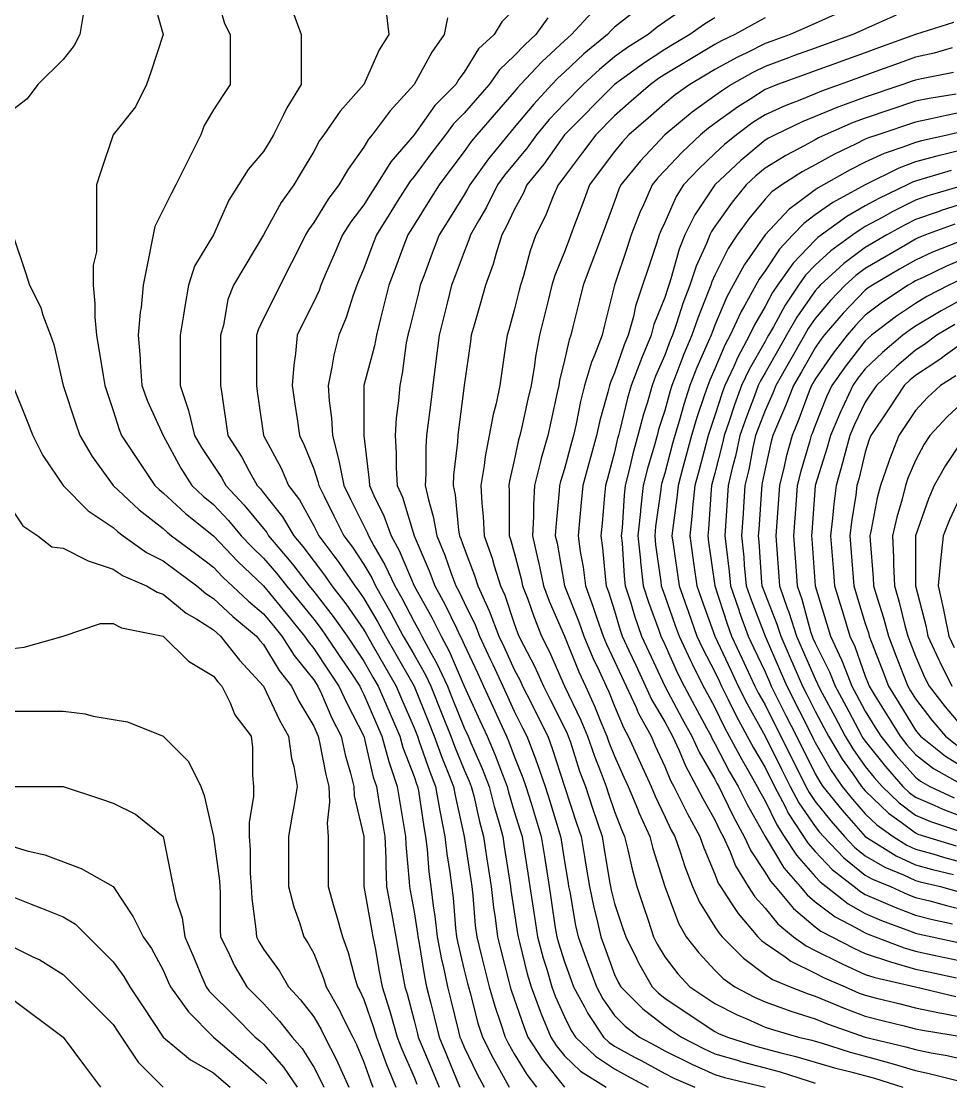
# Model space of a CAD drawing. Header units: inches. Extents: x 794995 to 811195, y 2485918 to 2508058.
# Drawn here: x 805230 to 805786, y 2499151 to 2499786 of the extents above; entities that cross this region are included whole.
import ezdxf

# ---------------------------------------------------------------- set-up
doc = ezdxf.new("R2010")
doc.units = ezdxf.units.IN
doc.header["$MEASUREMENT"] = 0
doc.layers.add('contour', color=7, linetype='Continuous')

msp = doc.modelspace()

# ---------------------------------------------------------------- linework, layer by layer
at = {"layer": 'contour'}
for points in [[(805225.16, 2499918.36), (805232.22, 2499905.42), (805237.16, 2499898.36), (805244.57, 2499887.77), (805255.16, 2499868.36), (805263.73, 2499846.93), (805267.16, 2499838.36), (805268.49, 2499825.03), (805268.49, 2499821.7), (805270.16, 2499808.36), (805268.49, 2499795.03), (805267.16, 2499790.36), (805265.16, 2499778.36), (805261.83, 2499771.69), (805255.16, 2499763.36), (805240.16, 2499748.36), (805233.73, 2499739.79), (805225.16, 2499733.36)], [(805345.16, 2499808.36), (805351.83, 2499785.03), (805355.16, 2499778.36), (805355.16, 2499748.36), (805351.16, 2499742.36), (805345.16, 2499733.36), (805339.7, 2499723.82), (805337.66, 2499718.36), (805322.66, 2499688.36), (805320.16, 2499683.36), (805315.16, 2499673.36), (805310.16, 2499663.36), (805309.16, 2499658.36), (805305.16, 2499638.36), (805303.16, 2499628.36), (805301.83, 2499615.03), (805301.31, 2499612.21), (805300.16, 2499598.36), (805301.31, 2499584.51), (805301.31, 2499582.21), (805302.3, 2499568.36), (805305.69, 2499558.89), (805315.16, 2499538.36), (805325.59, 2499518.8), (805332.3, 2499508.36), (805338.95, 2499502.15), (805345.16, 2499497.11), (805354.25, 2499487.45), (805361.83, 2499478.36), (805368.3, 2499471.5), (805375.16, 2499465.03), (805382.85, 2499456.05), (805388.79, 2499448.36), (805396.16, 2499439.36), (805405.16, 2499428.36), (805409.55, 2499422.75), (805412.66, 2499418.36), (805421.66, 2499404.86), (805427.66, 2499395.86), (805432.66, 2499388.36), (805433.45, 2499386.65), (805435.16, 2499383.36), (805442.66, 2499365.86), (805445.87, 2499358.36), (805450.16, 2499343.36), (805455.16, 2499328.36), (805459.16, 2499304.36), (805460.16, 2499298.36), (805460.36, 2499293.56), (805462.3, 2499271.22), (805462.43, 2499268.36), (805462.85, 2499266.05), (805465.16, 2499253.36), (805467.23, 2499240.43), (805467.47, 2499238.36), (805468.02, 2499235.5), (805471.37, 2499214.57), (805472.66, 2499208.36), (805475.16, 2499198.36), (805477.16, 2499190.36), (805480.16, 2499178.36), (805484.57, 2499167.77), (805490.87, 2499152.65), (805492.66, 2499148.36)], [(805308.49, 2499801.69), (805315.16, 2499778.36), (805307.66, 2499755.86), (805305.16, 2499748.36), (805298.49, 2499735.03), (805285.16, 2499718.36), (805277.66, 2499695.86), (805275.16, 2499688.36), (805275.16, 2499648.36), (805273.16, 2499640.36), (805273.16, 2499628.36), (805274.25, 2499617.45), (805274.25, 2499609.27), (805275.16, 2499598.36), (805279.16, 2499574.36), (805280.16, 2499568.36), (805281.41, 2499564.61), (805285.16, 2499553.36), (805288.69, 2499541.89), (805290.16, 2499538.36), (805310.16, 2499508.36), (805312.76, 2499505.96), (805315.16, 2499504.08), (805328.49, 2499491.7), (805345.16, 2499478.36), (805359.7, 2499462.91), (805375.16, 2499448.36), (805388.66, 2499431.86), (805399.7, 2499418.36), (805401.83, 2499415.03), (805405.16, 2499410.86), (805414.16, 2499397.36), (805420.16, 2499388.36), (805424.87, 2499378.08), (805435.16, 2499358.36), (805440.78, 2499333.99), (805442.66, 2499328.36), (805444.16, 2499319.36), (805445.87, 2499309.08), (805447.66, 2499298.36), (805448.2, 2499285.32), (805448.2, 2499281.4), (805448.79, 2499268.36), (805451.83, 2499251.7), (805454.25, 2499238.36), (805455.93, 2499229.13), (805458.49, 2499215.03), (805459.7, 2499208.36), (805461.02, 2499204.22), (805465.16, 2499188.36), (805467.16, 2499180.36), (805467.66, 2499178.36), (805469.45, 2499174.08), (805475.75, 2499158.95), (805480.16, 2499148.36)], [(805525.16, 2499793.36), (805517.66, 2499785.86), (805513.16, 2499778.36), (805503.73, 2499769.79), (805495.16, 2499755.86), (805492, 2499751.52), (805490.16, 2499748.36), (805477.66, 2499735.86), (805465.16, 2499718.36), (805451.31, 2499702.21), (805442.66, 2499688.36), (805439.77, 2499683.75), (805435.16, 2499676.36), (805427.33, 2499666.19), (805422.3, 2499658.36), (805417.16, 2499646.36), (805412.66, 2499635.86), (805409.45, 2499628.36), (805408.32, 2499625.2), (805405.16, 2499618.36), (805398.49, 2499605.03), (805395.16, 2499598.36), (805394.25, 2499587.45), (805393.16, 2499580.36), (805392.3, 2499568.36), (805393.91, 2499557.11), (805395.16, 2499548.36), (805396.59, 2499538.36), (805399.44, 2499532.65), (805405.16, 2499518.36), (805407.66, 2499510.86), (805408.16, 2499508.36), (805411.16, 2499502.36), (805417.16, 2499490.36), (805423.16, 2499478.36), (805428.3, 2499471.5), (805435.16, 2499461.22), (805439.9, 2499453.1), (805442.08, 2499448.36), (805450.53, 2499433.73), (805451.31, 2499432.21), (805458.73, 2499418.36), (805461.07, 2499414.27), (805465.16, 2499407.11), (805471.98, 2499395.18), (805475.16, 2499388.36), (805481.83, 2499371.7), (805487.16, 2499358.36), (805489.31, 2499352.51), (805495.16, 2499338.36), (805498.24, 2499331.44), (805499.45, 2499328.36), (805500.87, 2499322.65), (805504.25, 2499307.45), (805506.7, 2499298.36), (805508.79, 2499284.72), (805509.16, 2499282.36), (805511.31, 2499268.36), (805512.74, 2499255.95), (805513.73, 2499249.79), (805515.16, 2499238.36), (805517.16, 2499230.36), (805521.83, 2499211.69), (805522.66, 2499208.36), (805523.22, 2499206.43), (805530.97, 2499184.17), (805533.34, 2499178.36), (805541.83, 2499165.03), (805555.16, 2499148.36)], [(805599.56, 2499793.96), (805585.16, 2499782.65), (805582.94, 2499780.58), (805580.87, 2499778.36), (805566.77, 2499766.75), (805555.16, 2499755.86), (805551.29, 2499752.23), (805547.66, 2499748.36), (805536.77, 2499736.75), (805525.16, 2499722.65), (805521.41, 2499718.36), (805509.64, 2499703.88), (805507.16, 2499700.36), (805498.49, 2499688.36), (805497.38, 2499686.14), (805495.16, 2499682.36), (805485.93, 2499667.59), (805480.16, 2499658.36), (805476.07, 2499647.45), (805471.16, 2499634.36), (805468.91, 2499628.36), (805468.16, 2499625.36), (805465.16, 2499613.36), (805462.16, 2499601.36), (805461.41, 2499598.36), (805460.54, 2499593.75), (805458.1, 2499575.42), (805456.59, 2499568.36), (805455.93, 2499559.13), (805454.57, 2499548.95), (805453.91, 2499538.36), (805454.57, 2499527.77), (805454.57, 2499518.95), (805455.16, 2499508.36), (805458.24, 2499501.44), (805465.16, 2499478.36), (805474.25, 2499457.45), (805477.66, 2499448.36), (805483.81, 2499437.01), (805490.54, 2499422.98), (805492.85, 2499418.36), (805493.66, 2499416.86), (805495.16, 2499413.36), (805503.05, 2499396.26), (805506.7, 2499388.36), (805512.53, 2499375.73), (805516.59, 2499366.93), (805520.54, 2499358.36), (805521.92, 2499355.12), (805525.16, 2499346.36), (805530.3, 2499333.5), (805532.08, 2499328.36), (805535.16, 2499318.36), (805541.31, 2499298.36), (805543.16, 2499286.36), (805545.93, 2499268.36), (805547.16, 2499260.36), (805549.7, 2499243.82), (805550.54, 2499238.36), (805551.52, 2499234.72), (805555.16, 2499223.36), (805559.16, 2499212.36), (805560.61, 2499208.36), (805567.16, 2499196.36), (805569.16, 2499192.36), (805578.49, 2499178.36), (805581.92, 2499175.12), (805585.16, 2499172.91), (805597.16, 2499166.36), (805601.04, 2499164.24), (805615.16, 2499156.54), (805620.61, 2499153.82), (805633.16, 2499148.36)], [(805628.49, 2499795.03), (805615.16, 2499785.86), (805610.71, 2499782.81), (805605.16, 2499778.36), (805592.9, 2499770.62), (805585.16, 2499765.03), (805576.07, 2499757.45), (805566.41, 2499748.36), (805555.16, 2499737.11), (805546.07, 2499727.45), (805538.49, 2499718.36), (805532.9, 2499710.62), (805525.16, 2499701.22), (805519.35, 2499694.17), (805515.16, 2499688.36), (805508.49, 2499675.03), (805503.73, 2499666.93), (805498.91, 2499658.36), (805498.02, 2499655.5), (805495.16, 2499648.36), (805489.7, 2499633.82), (805487.66, 2499628.36), (805485.16, 2499618.36), (805483.16, 2499610.36), (805480.16, 2499598.36), (805478.02, 2499581.22), (805476.41, 2499568.36), (805475.16, 2499558.36), (805472.66, 2499538.36), (805472.22, 2499531.3), (805472.22, 2499515.42), (805471.83, 2499508.36), (805473.73, 2499499.79), (805476.7, 2499489.9), (805478.79, 2499478.36), (805483.55, 2499466.75), (805487.16, 2499456.36), (805490.16, 2499448.36), (805491.92, 2499445.12), (805495.16, 2499438.36), (805501.83, 2499425.03), (805504.39, 2499418.36), (805510.95, 2499404.15), (805512.3, 2499401.22), (805518.24, 2499388.36), (805525.16, 2499373.36), (805530.16, 2499363.36), (805532.66, 2499358.36), (805537.16, 2499346.36), (805538.87, 2499342.08), (805543.62, 2499328.36), (805546.34, 2499319.54), (805551.83, 2499301.69), (805552.85, 2499298.36), (805553.16, 2499296.36), (805555.16, 2499283.36), (805557.3, 2499270.5), (805557.66, 2499268.36), (805558.32, 2499265.2), (805561.83, 2499245.03), (805563.34, 2499238.36), (805568.02, 2499225.5), (805569.16, 2499222.36), (805574.25, 2499208.36), (805578.1, 2499201.3), (805585.16, 2499191.22), (805591.59, 2499184.79), (805600.16, 2499178.36), (805609.87, 2499173.07), (805615.16, 2499170.18), (805629.7, 2499162.91), (805631.31, 2499162.21), (805645.16, 2499155.86), (805650.97, 2499154.17), (805675.16, 2499148.36)], [(805393.16, 2499790.36), (805397.66, 2499778.36), (805397.66, 2499748.36), (805389.01, 2499734.51), (805387.16, 2499730.36), (805381.16, 2499718.36), (805378.91, 2499714.61), (805375.16, 2499708.36), (805365.93, 2499697.59), (805360.16, 2499688.36), (805354.39, 2499679.13), (805345.16, 2499658.36), (805333.91, 2499639.61), (805330.16, 2499628.36), (805328.02, 2499615.5), (805327.16, 2499610.36), (805325.16, 2499598.36), (805325.16, 2499568.36), (805330.16, 2499553.36), (805333.91, 2499538.36), (805337.96, 2499531.16), (805345.16, 2499520.36), (805349.96, 2499513.16), (805352.66, 2499508.36), (805363.55, 2499496.75), (805375.16, 2499482.65), (805377.03, 2499480.24), (805378.16, 2499478.36), (805390.56, 2499463.77), (805393.16, 2499460.36), (805402.43, 2499448.36), (805405.16, 2499445.03), (805416.87, 2499430.07), (805425.16, 2499418.36), (805429.16, 2499412.36), (805435.16, 2499403.36), (805440.61, 2499393.82), (805443.73, 2499388.36), (805456.59, 2499358.36), (805458.49, 2499351.69), (805465.16, 2499334.36), (805466.7, 2499329.9), (805467.3, 2499328.36), (805467.77, 2499325.75), (805470.97, 2499304.17), (805472.08, 2499298.36), (805472.98, 2499290.54), (805474.05, 2499277.25), (805475.16, 2499268.36), (805476.59, 2499256.93), (805477.57, 2499250.77), (805479.01, 2499238.36), (805481.61, 2499224.81), (805482.53, 2499220.99), (805485.16, 2499208.36), (805487.16, 2499200.36), (805491.83, 2499181.69), (805492.66, 2499178.36), (805493.39, 2499176.6), (805495.16, 2499172.36), (805502.9, 2499156.1), (805507.16, 2499148.36)], [(805448.49, 2499791.7), (805450.16, 2499778.36), (805444.39, 2499769.13), (805435.16, 2499748.36), (805421.04, 2499732.48), (805411.16, 2499718.36), (805408.69, 2499714.83), (805405.16, 2499708.36), (805397.66, 2499695.86), (805393.16, 2499688.36), (805385.75, 2499677.77), (805375.16, 2499658.36), (805363.91, 2499639.61), (805357.16, 2499628.36), (805353.73, 2499619.79), (805351.16, 2499604.36), (805349.45, 2499598.36), (805349.45, 2499568.36), (805350.16, 2499563.36), (805353.73, 2499538.36), (805362.12, 2499525.32), (805366.59, 2499516.93), (805371.41, 2499508.36), (805373.22, 2499506.43), (805375.16, 2499504.08), (805386.41, 2499489.61), (805393.16, 2499478.36), (805398.67, 2499471.87), (805411.64, 2499454.85), (805416.07, 2499448.36), (805424.39, 2499437.59), (805435.16, 2499422.11), (805436.55, 2499419.76), (805437.3, 2499418.36), (805440.16, 2499413.36), (805454.45, 2499388.36), (805457.66, 2499380.86), (805465.16, 2499363.36), (805467.16, 2499358.36), (805468.32, 2499355.2), (805474.39, 2499337.59), (805478.02, 2499328.36), (805480.61, 2499313.82), (805480.87, 2499312.65), (805483.62, 2499298.36), (805484.81, 2499288.02), (805486.59, 2499276.93), (805488.49, 2499261.69), (805489.94, 2499243.58), (805490.54, 2499238.36), (805491.29, 2499234.49), (805495.16, 2499218.36), (805497.16, 2499210.36), (805497.66, 2499208.36), (805498.69, 2499204.83), (805503.44, 2499186.64), (805506.07, 2499178.36), (805512.43, 2499165.63), (805518.49, 2499155.03), (805522.16, 2499148.36)], [(805485.16, 2499788.36), (805483.16, 2499778.36), (805475.75, 2499767.77), (805465.16, 2499748.36), (805450.87, 2499732.65), (805440.16, 2499718.36), (805437.89, 2499715.63), (805435.16, 2499710.86), (805425.69, 2499697.84), (805420.16, 2499688.36), (805413.73, 2499679.79), (805405.16, 2499665.86), (805402, 2499661.52), (805400.16, 2499658.36), (805395.16, 2499648.36), (805391.83, 2499641.7), (805385.16, 2499628.36), (805381.83, 2499621.69), (805375.16, 2499608.36), (805371.83, 2499601.69), (805370.87, 2499598.36), (805370.87, 2499568.36), (805371.41, 2499564.61), (805375.16, 2499538.36), (805385.59, 2499518.8), (805390.16, 2499508.36), (805396.59, 2499499.79), (805405.16, 2499484.36), (805407.16, 2499480.36), (805408.16, 2499478.36), (805417.16, 2499466.36), (805419.75, 2499462.96), (805429.7, 2499448.36), (805432.08, 2499445.28), (805435.16, 2499440.86), (805443.53, 2499426.73), (805448.02, 2499418.36), (805454.25, 2499407.45), (805465.16, 2499388.36), (805473.73, 2499366.93), (805477.16, 2499358.36), (805481.99, 2499345.19), (805484.57, 2499338.95), (805488.73, 2499328.36), (805489.7, 2499322.91), (805495.16, 2499298.36), (805499.16, 2499272.36), (805499.77, 2499268.36), (805500.38, 2499263.14), (805501.83, 2499245.03), (805502.66, 2499238.36), (805505.16, 2499228.36), (805507.16, 2499220.36), (805510.16, 2499208.36), (805513.55, 2499196.75), (805517.16, 2499186.36), (805519.7, 2499178.36), (805521.52, 2499174.72), (805525.16, 2499168.36), (805532.66, 2499155.86), (805538.49, 2499148.36)], [(805545.16, 2499788.36), (805538.02, 2499778.36), (805531.37, 2499772.15), (805525.16, 2499765.5), (805516.27, 2499757.25), (805510.16, 2499748.36), (805503.16, 2499740.36), (805495.16, 2499731.22), (805488.73, 2499724.79), (805483.91, 2499718.36), (805475.87, 2499707.65), (805465.16, 2499693.36), (805462.85, 2499690.67), (805461.41, 2499688.36), (805455.16, 2499678.36), (805451.31, 2499672.21), (805442.66, 2499658.36), (805440.61, 2499652.91), (805435.16, 2499638.36), (805432.16, 2499631.36), (805430.87, 2499628.36), (805428.49, 2499621.69), (805424.57, 2499608.95), (805420.16, 2499598.36), (805417.16, 2499586.36), (805416.07, 2499579.27), (805413.73, 2499568.36), (805414.39, 2499559.13), (805415.75, 2499548.95), (805416.41, 2499538.36), (805420.16, 2499523.36), (805423.16, 2499508.36), (805427.16, 2499500.36), (805435.16, 2499484.36), (805437.16, 2499480.36), (805437.89, 2499478.36), (805441.16, 2499472.36), (805447.79, 2499460.99), (805453.62, 2499448.36), (805457.84, 2499441.04), (805465.16, 2499426.93), (805468.24, 2499421.44), (805469.77, 2499418.36), (805475.16, 2499408.36), (805478.79, 2499402), (805485.16, 2499388.36), (805488.02, 2499381.22), (805495.16, 2499363.36), (805497.47, 2499358.36), (805499.16, 2499354.36), (805505.93, 2499339.13), (805510.16, 2499328.36), (805513.16, 2499316.36), (805515.69, 2499307.84), (805518.24, 2499298.36), (805519.16, 2499292.36), (805522.43, 2499271.09), (805522.85, 2499268.36), (805523.09, 2499266.29), (805525.16, 2499253.36), (805527.16, 2499240.36), (805527.47, 2499238.36), (805528.32, 2499235.2), (805532.9, 2499216.1), (805535.16, 2499208.36), (805540.61, 2499193.82), (805541.31, 2499192.21), (805546.98, 2499178.36), (805550.16, 2499173.36), (805555.16, 2499167.11), (805564.84, 2499158.04), (805580.16, 2499148.36)], [(805571.83, 2499791.7), (805559.45, 2499778.36), (805557.09, 2499776.43), (805555.16, 2499774.61), (805541.61, 2499761.91), (805528.91, 2499748.36), (805527.09, 2499746.43), (805525.16, 2499744.08), (805513.16, 2499730.36), (805502.66, 2499718.36), (805499.3, 2499714.22), (805495.16, 2499708.36), (805486.59, 2499696.93), (805480.16, 2499688.36), (805474.39, 2499679.13), (805465.16, 2499664.36), (805462.85, 2499660.67), (805461.41, 2499658.36), (805459.16, 2499652.36), (805454.25, 2499639.27), (805450.16, 2499628.36), (805447.16, 2499616.36), (805445.16, 2499608.36), (805442.66, 2499598.36), (805441.47, 2499592.05), (805435.16, 2499568.36), (805435.16, 2499538.36), (805438.32, 2499511.52), (805438.49, 2499508.36), (805441.16, 2499502.36), (805447.16, 2499490.36), (805451.52, 2499478.36), (805456.34, 2499469.54), (805465.16, 2499448.36), (805475.93, 2499429.13), (805481.31, 2499418.36), (805486.16, 2499409.36), (805495.16, 2499388.36), (805504.63, 2499367.84), (805509.01, 2499358.36), (805513.81, 2499347.01), (805518.1, 2499335.42), (805520.87, 2499328.36), (805521.73, 2499324.93), (805525.16, 2499313.36), (805528.69, 2499301.89), (805529.77, 2499298.36), (805530.61, 2499292.91), (805533.16, 2499276.36), (805534.39, 2499268.36), (805537.16, 2499250.36), (805539.01, 2499238.36), (805542.43, 2499225.63), (805544.57, 2499218.95), (805547.66, 2499208.36), (805549.7, 2499202.91), (805555.16, 2499190.36), (805559.16, 2499182.36), (805561.83, 2499178.36), (805573.81, 2499167.01), (805585.16, 2499159.27), (805592.22, 2499155.42), (805605.16, 2499148.36)], [(805645.16, 2499788.36), (805638.95, 2499784.57), (805630.16, 2499778.36), (805620.78, 2499772.74), (805615.16, 2499769.36), (805602.43, 2499761.09), (805585.16, 2499748.36), (805555.16, 2499718.36), (805542.74, 2499700.77), (805532.66, 2499688.36), (805530.38, 2499683.14), (805525.16, 2499673.36), (805520.36, 2499663.16), (805517.66, 2499658.36), (805514.25, 2499647.45), (805512.53, 2499640.99), (805508.02, 2499628.36), (805505.16, 2499618.36), (805501.16, 2499604.36), (805499.45, 2499598.36), (805498.91, 2499594.61), (805495.16, 2499568.36), (805491.83, 2499541.69), (805491.41, 2499538.36), (805491.16, 2499534.36), (805488.84, 2499514.68), (805488.49, 2499508.36), (805489.7, 2499502.91), (805491.83, 2499481.69), (805492.43, 2499478.36), (805493.22, 2499476.43), (805495.16, 2499470.86), (805501.37, 2499454.57), (805503.34, 2499448.36), (805510.16, 2499433.36), (805515.93, 2499418.36), (805518.84, 2499412.05), (805525.16, 2499398.36), (805528.59, 2499391.79), (805530.16, 2499388.36), (805535.16, 2499378.36), (805538.49, 2499371.7), (805545.16, 2499358.36), (805547.89, 2499351.09), (805555.16, 2499328.36), (805562.66, 2499305.86), (805565.16, 2499298.36), (805567.16, 2499286.36), (805568.02, 2499281.22), (805570.16, 2499268.36), (805572.74, 2499255.95), (805574.57, 2499248.95), (805576.98, 2499238.36), (805579.16, 2499232.36), (805585.16, 2499215.86), (805587.56, 2499210.76), (805588.91, 2499208.36), (805602.03, 2499195.24), (805615.16, 2499185.03), (805619.16, 2499182.36), (805625.16, 2499178.36), (805638.3, 2499171.5), (805645.16, 2499168.36), (805659.28, 2499164.24), (805660.61, 2499163.82), (805675.16, 2499159.9), (805684.25, 2499157.45), (805701.63, 2499151.89), (805705.16, 2499150.86)], [(805675.16, 2499788.36), (805668.73, 2499784.79), (805657.16, 2499778.36), (805649.03, 2499774.49), (805645.16, 2499772.36), (805615.16, 2499754.36), (805611.52, 2499752), (805606.59, 2499748.36), (805595.16, 2499738.36), (805585.16, 2499729.61), (805573.91, 2499718.36), (805565.87, 2499707.65), (805555.16, 2499693.36), (805553.09, 2499690.43), (805551.41, 2499688.36), (805548.49, 2499681.69), (805543.73, 2499669.79), (805538.02, 2499658.36), (805534.63, 2499648.89), (805530.61, 2499633.82), (805528.91, 2499628.36), (805528.16, 2499625.36), (805525.16, 2499613.36), (805521.83, 2499601.69), (805520.87, 2499598.36), (805520.16, 2499593.36), (805516.59, 2499568.36), (805514.25, 2499557.45), (805512.53, 2499550.99), (805507.79, 2499525.73), (805507.16, 2499520.36), (805505.16, 2499508.36), (805505.75, 2499497.77), (805506.59, 2499489.79), (805507.16, 2499478.36), (805511.83, 2499465.03), (805513.16, 2499460.36), (805516.98, 2499448.36), (805519.53, 2499442.74), (805525.16, 2499425.86), (805527.09, 2499420.3), (805527.89, 2499418.36), (805530.61, 2499412.91), (805537.16, 2499400.36), (805542.66, 2499388.36), (805546.83, 2499380.03), (805555.16, 2499363.36), (805556.78, 2499359.98), (805557.47, 2499358.36), (805558.69, 2499354.83), (805564.25, 2499337.45), (805567.66, 2499328.36), (805572.03, 2499315.24), (805577.66, 2499298.36), (805578.73, 2499291.93), (805582.16, 2499271.36), (805582.66, 2499268.36), (805583.09, 2499266.29), (805585.16, 2499258.36), (805590.16, 2499243.36), (805591.83, 2499238.36), (805598.49, 2499225.03), (805599.56, 2499222.76), (805607.66, 2499208.36), (805611.41, 2499204.61), (805615.16, 2499201.69), (805635.16, 2499188.36), (805645.16, 2499181.69), (805647.38, 2499180.58), (805652.66, 2499178.36), (805669.7, 2499172.91), (805684.63, 2499168.89), (805693.55, 2499166.75), (805716.77, 2499159.97), (805725.69, 2499157.84), (805740.61, 2499153.82), (805757.66, 2499148.36)], [(805717.16, 2499790.36), (805705.16, 2499785.03), (805690.16, 2499778.36), (805679.16, 2499774.36), (805675.16, 2499772.91), (805664.25, 2499767.45), (805658.71, 2499764.81), (805645.16, 2499757.36), (805639.53, 2499753.99), (805630.16, 2499748.36), (805621.37, 2499742.15), (805615.16, 2499737.11), (805605.16, 2499728.36), (805593.73, 2499718.36), (805589.6, 2499713.92), (805585.16, 2499708.36), (805576.59, 2499696.93), (805570.16, 2499688.36), (805566.07, 2499677.45), (805561.16, 2499664.36), (805558.91, 2499658.36), (805557.89, 2499655.63), (805555.16, 2499648.36), (805549.44, 2499634.08), (805547.66, 2499628.36), (805545.16, 2499618.36), (805543.16, 2499610.36), (805540.16, 2499598.36), (805537.79, 2499585.73), (805537.16, 2499580.36), (805535.16, 2499568.36), (805533.34, 2499560.18), (805529.45, 2499542.65), (805528.49, 2499538.36), (805527.77, 2499535.75), (805525.16, 2499523.36), (805522.3, 2499511.22), (805521.83, 2499508.36), (805522, 2499505.2), (805522, 2499481.52), (805522.16, 2499478.36), (805522.94, 2499476.14), (805525.16, 2499468.36), (805529.3, 2499452.5), (805530.16, 2499448.36), (805533.16, 2499440.36), (805536.77, 2499429.97), (805541.52, 2499418.36), (805546.07, 2499409.27), (805555.16, 2499388.36), (805564.89, 2499368.09), (805569.01, 2499358.36), (805573.16, 2499346.36), (805577.16, 2499336.36), (805580.16, 2499328.36), (805581.41, 2499324.61), (805585.16, 2499313.36), (805589.3, 2499302.5), (805591.16, 2499298.36), (805593.16, 2499290.36), (805595.59, 2499278.8), (805598.49, 2499268.36), (805602.66, 2499255.86), (805605.16, 2499248.36), (805608.49, 2499238.36), (805610.71, 2499233.92), (805615.16, 2499226.36), (805622.98, 2499216.19), (805630.16, 2499208.36), (805639.16, 2499202.36), (805645.16, 2499198.36), (805658.49, 2499191.7), (805664.25, 2499189.27), (805675.16, 2499184.36), (805679.6, 2499182.81), (805695.16, 2499178.36), (805703.22, 2499176.43), (805705.16, 2499175.86), (805708.69, 2499174.83), (805726.07, 2499169.27), (805735.16, 2499166.82), (805749.7, 2499162.91), (805751.04, 2499162.48), (805765.16, 2499158.36), (805773.44, 2499156.64), (805791.63, 2499151.89)], [(805753.62, 2499789.9), (805741.16, 2499784.36), (805727.66, 2499778.36), (805711.16, 2499772.36), (805705.16, 2499770.18), (805692.3, 2499765.5), (805689.16, 2499764.36), (805675.16, 2499759.27), (805667.89, 2499755.63), (805655.16, 2499748.36), (805649.03, 2499744.49), (805645.16, 2499741.69), (805631.61, 2499731.91), (805615.16, 2499718.36), (805600.68, 2499702.84), (805588.91, 2499688.36), (805587.77, 2499685.75), (805585.16, 2499678.36), (805579.7, 2499663.82), (805577.66, 2499658.36), (805573.16, 2499646.36), (805571.52, 2499642), (805566.41, 2499628.36), (805564.16, 2499619.36), (805560.16, 2499603.36), (805558.91, 2499598.36), (805557.89, 2499595.63), (805555.16, 2499583.36), (805552.3, 2499571.22), (805551.83, 2499568.36), (805550.87, 2499564.08), (805546.98, 2499546.54), (805545.16, 2499538.36), (805541.31, 2499524.51), (805540.76, 2499522.76), (805537.16, 2499508.36), (805536.59, 2499496.93), (805536.59, 2499489.79), (805536.07, 2499478.36), (805539.28, 2499464.24), (805539.64, 2499462.84), (805542.66, 2499448.36), (805546.07, 2499439.27), (805555.16, 2499418.36), (805563.73, 2499396.93), (805567.66, 2499388.36), (805573.16, 2499376.36), (805577.16, 2499366.36), (805580.54, 2499358.36), (805581.73, 2499354.93), (805585.16, 2499346.36), (805590.78, 2499333.99), (805593.34, 2499328.36), (805599.01, 2499314.51), (805599.64, 2499312.84), (805606.16, 2499298.36), (805607.96, 2499291.16), (805615.16, 2499268.36), (805623.34, 2499246.54), (805628.02, 2499238.36), (805635.56, 2499228.76), (805645.16, 2499218.36), (805650.16, 2499213.36), (805657.16, 2499208.36), (805668.95, 2499202.15), (805675.16, 2499199.36), (805689.01, 2499194.51), (805690.68, 2499193.88), (805705.16, 2499189.27), (805712.9, 2499186.1), (805735.16, 2499178.36), (805759.35, 2499172.56), (805765.16, 2499170.86), (805774.63, 2499168.89), (805784.05, 2499167.25), (805795.16, 2499164.72)], [(805787.96, 2499785.56), (805765.16, 2499778.36), (805743.16, 2499770.36), (805735.16, 2499767.45), (805721.16, 2499762.36), (805718.02, 2499761.22), (805705.16, 2499756.54), (805699.16, 2499754.36), (805682.66, 2499748.36), (805677.23, 2499746.29), (805675.16, 2499745.36), (805666.59, 2499739.79), (805658.71, 2499734.81), (805645.16, 2499725.03), (805641.29, 2499722.23), (805636.59, 2499718.36), (805625.5, 2499708.02), (805615.16, 2499696.93), (805611.02, 2499692.5), (805607.66, 2499688.36), (805601.83, 2499675.03), (805600.76, 2499672.76), (805595.16, 2499658.36), (805592.66, 2499650.86), (805585.16, 2499628.36), (805579.16, 2499604.36), (805577.66, 2499598.36), (805573.16, 2499586.36), (805571.31, 2499582.21), (805567.16, 2499568.36), (805564.76, 2499558.76), (805562.22, 2499545.42), (805560.61, 2499538.36), (805559.45, 2499534.08), (805555.16, 2499518.36), (805552.76, 2499510.76), (805552.16, 2499508.36), (805552, 2499505.2), (805549.94, 2499483.58), (805549.7, 2499478.36), (805550.71, 2499473.92), (805555.16, 2499448.36), (805563.73, 2499426.93), (805566.7, 2499418.36), (805572.19, 2499405.39), (805575.93, 2499397.59), (805580.16, 2499388.36), (805581.73, 2499384.93), (805585.16, 2499376.36), (805590.45, 2499363.66), (805593.34, 2499358.36), (805606.98, 2499328.36), (805609.35, 2499322.56), (805615.16, 2499310.36), (805619.03, 2499302.23), (805621.16, 2499298.36), (805624.39, 2499289.13), (805627.16, 2499280.36), (805631.83, 2499268.36), (805635.93, 2499259.13), (805645.16, 2499244.36), (805647.47, 2499240.67), (805649.45, 2499238.36), (805662.3, 2499225.5), (805675.16, 2499215.86), (805679.6, 2499212.81), (805690.16, 2499208.36), (805701.02, 2499204.22), (805705.16, 2499202.91), (805714.39, 2499199.13), (805722.43, 2499195.63), (805735.16, 2499190.86), (805745.16, 2499188.36), (805758.49, 2499185.03), (805765.16, 2499183.36), (805769.3, 2499182.5), (805795.16, 2499178.36)], [(805787.16, 2499770.36), (805776.27, 2499767.25), (805765.16, 2499764.72), (805753.16, 2499760.36), (805743.73, 2499756.93), (805731.16, 2499752.36), (805720.16, 2499748.36), (805709.03, 2499744.49), (805705.16, 2499742.91), (805695.93, 2499739.13), (805687.57, 2499735.95), (805675.16, 2499730.36), (805667.89, 2499725.63), (805658.02, 2499718.36), (805650.97, 2499712.56), (805645.16, 2499707.11), (805635.48, 2499698.04), (805626.41, 2499688.36), (805622.08, 2499681.44), (805615.16, 2499665.86), (805612.76, 2499660.76), (805611.83, 2499658.36), (805610.16, 2499653.36), (805605.16, 2499638.36), (805601.83, 2499628.36), (805597.66, 2499615.86), (805596.41, 2499609.61), (805593.34, 2499598.36), (805590.97, 2499592.56), (805585.16, 2499575.86), (805582.85, 2499570.67), (805582.16, 2499568.36), (805581.16, 2499564.36), (805576.27, 2499547.25), (805574.25, 2499538.36), (805566.07, 2499508.36), (805565.16, 2499498.36), (805564.16, 2499487.36), (805563.34, 2499478.36), (805564.63, 2499468.89), (805566.27, 2499459.47), (805567.66, 2499448.36), (805572.43, 2499435.63), (805574.57, 2499428.95), (805578.24, 2499418.36), (805580.29, 2499413.5), (805585.16, 2499403.36), (805592.08, 2499388.36), (805598.02, 2499375.5), (805599.28, 2499372.48), (805606.98, 2499358.36), (805609.53, 2499352.74), (805615.16, 2499340.36), (805618.69, 2499331.89), (805620.61, 2499328.36), (805626.07, 2499317.45), (805628.71, 2499311.91), (805636.16, 2499298.36), (805638.49, 2499291.69), (805645.16, 2499275.86), (805647.23, 2499270.43), (805648.49, 2499268.36), (805655.16, 2499258.36), (805659.01, 2499252.21), (805670.87, 2499238.36), (805673.02, 2499236.22), (805675.16, 2499234.61), (805687.16, 2499226.36), (805690.61, 2499223.82), (805705.16, 2499216.54), (805710.61, 2499213.82), (805723.16, 2499208.36), (805731.52, 2499204.72), (805735.16, 2499203.36), (805741.83, 2499201.69), (805755.16, 2499198.36), (805765.16, 2499195.86), (805779.64, 2499192.84), (805780.87, 2499192.65), (805795.16, 2499189.9)], [(805787.96, 2499755.56), (805768.69, 2499751.89), (805765.16, 2499751.09), (805763.16, 2499750.36), (805757.66, 2499748.36), (805735.16, 2499740.86), (805723.16, 2499736.36), (805718.71, 2499734.81), (805705.16, 2499729.27), (805697.42, 2499726.1), (805681.16, 2499718.36), (805677.23, 2499716.29), (805675.16, 2499715.03), (805660.61, 2499702.91), (805645.16, 2499688.36), (805633.16, 2499670.36), (805627.16, 2499658.36), (805623.73, 2499649.79), (805618.91, 2499632.11), (805617.66, 2499628.36), (805616.98, 2499626.54), (805615.16, 2499620.86), (805608.73, 2499604.79), (805606.98, 2499598.36), (805601.31, 2499584.51), (805600.61, 2499582.91), (805595.16, 2499568.36), (805592.9, 2499560.62), (805588.32, 2499541.52), (805587.47, 2499538.36), (805586.98, 2499536.54), (805585.16, 2499528.36), (805580.87, 2499512.65), (805579.7, 2499508.36), (805579.16, 2499502.36), (805577.66, 2499485.86), (805576.98, 2499478.36), (805577.96, 2499471.16), (805579.44, 2499454.08), (805580.16, 2499448.36), (805581.52, 2499444.72), (805585.16, 2499433.36), (805588.59, 2499421.79), (805589.77, 2499418.36), (805593.73, 2499409.79), (805597.79, 2499400.99), (805603.62, 2499388.36), (805607.26, 2499380.47), (805615.16, 2499366.93), (805618.16, 2499361.36), (805619.77, 2499358.36), (805623.73, 2499349.79), (805627.51, 2499340.71), (805634.25, 2499328.36), (805637.89, 2499321.09), (805645.16, 2499308.36), (805648.4, 2499301.6), (805650.16, 2499298.36), (805654.39, 2499289.13), (805657.57, 2499280.77), (805665.16, 2499268.36), (805669.16, 2499262.36), (805675.16, 2499255.5), (805682.9, 2499246.1), (805692.3, 2499238.36), (805699.7, 2499232.91), (805705.16, 2499230.18), (805719.7, 2499222.91), (805721.31, 2499222.21), (805735.16, 2499215.86), (805740.78, 2499213.99), (805765.16, 2499208.36), (805789.35, 2499202.56)], [(805789.44, 2499742.65), (805773.44, 2499740.09), (805765.16, 2499738.36), (805735.16, 2499728.36), (805727.89, 2499725.63), (805711.16, 2499718.36), (805707.09, 2499716.43), (805705.16, 2499715.36), (805698.49, 2499711.69), (805687.57, 2499705.95), (805675.16, 2499698.36), (805669.7, 2499693.82), (805663.91, 2499688.36), (805655.5, 2499678.02), (805645.16, 2499663.36), (805643.16, 2499660.36), (805642.16, 2499658.36), (805640.16, 2499653.36), (805633.91, 2499639.61), (805630.16, 2499628.36), (805626.07, 2499617.45), (805622.22, 2499605.42), (805619.77, 2499598.36), (805618.4, 2499595.12), (805615.16, 2499586.36), (805609.7, 2499573.82), (805607.66, 2499568.36), (805604.57, 2499557.77), (805602.43, 2499551.09), (805599.01, 2499538.36), (805596.07, 2499527.45), (805593.73, 2499516.93), (805591.59, 2499508.36), (805590.97, 2499502.56), (805589.6, 2499482.81), (805589.16, 2499478.36), (805589.6, 2499473.92), (805590.97, 2499454.17), (805591.59, 2499448.36), (805594.63, 2499438.89), (805597.16, 2499430.36), (805601.31, 2499418.36), (805605.69, 2499408.89), (805615.16, 2499388.36), (805625.66, 2499368.86), (805631.31, 2499358.36), (805635.69, 2499348.89), (805645.16, 2499332.65), (805646.62, 2499329.82), (805647.47, 2499328.36), (805649.77, 2499323.75), (805656.51, 2499309.71), (805662.66, 2499298.36), (805666.59, 2499289.79), (805675.16, 2499276.93), (805678.4, 2499271.6), (805681.16, 2499268.36), (805692.19, 2499255.39), (805705.16, 2499244.36), (805708.59, 2499241.79), (805728.3, 2499231.5), (805735.16, 2499228.36), (805750.16, 2499223.36), (805765.16, 2499219.08), (805773.98, 2499217.19), (805789.7, 2499213.82)], [(805795.16, 2499732.21), (805783.55, 2499729.97), (805774.63, 2499727.84), (805765.16, 2499725.86), (805742.66, 2499718.36), (805737.03, 2499716.49), (805735.16, 2499715.63), (805729.7, 2499712.91), (805716.77, 2499706.75), (805705.16, 2499700.36), (805697.42, 2499696.1), (805685.16, 2499688.36), (805679.3, 2499684.22), (805675.16, 2499679.79), (805665.48, 2499668.04), (805658.49, 2499658.36), (805653.16, 2499650.36), (805645.16, 2499634.36), (805643.28, 2499630.24), (805642.66, 2499628.36), (805641.16, 2499624.36), (805634.87, 2499608.65), (805631.31, 2499598.36), (805626.51, 2499587.01), (805622.22, 2499575.42), (805619.45, 2499568.36), (805618.4, 2499565.12), (805615.16, 2499553.36), (805611.52, 2499542), (805610.54, 2499538.36), (805608.84, 2499532.05), (805604.87, 2499518.65), (805602.3, 2499508.36), (805600.76, 2499493.96), (805600.61, 2499492.91), (805599.16, 2499478.36), (805600.61, 2499463.82), (805600.76, 2499462.76), (805602.3, 2499448.36), (805605.43, 2499438.63), (805611.63, 2499421.89), (805612.85, 2499418.36), (805615.16, 2499413.36), (805622.85, 2499396.05), (805626.7, 2499388.36), (805633.16, 2499376.36), (805640.16, 2499363.36), (805642.85, 2499358.36), (805643.58, 2499356.78), (805645.16, 2499354.08), (805653.94, 2499337.14), (805659.01, 2499328.36), (805664.39, 2499317.59), (805675.16, 2499298.36), (805686.51, 2499279.71), (805696.16, 2499268.36), (805700.29, 2499263.5), (805705.16, 2499259.36), (805717.16, 2499250.36), (805729.7, 2499243.82), (805735.16, 2499240.67), (805736.78, 2499239.98), (805741.16, 2499238.36), (805758.49, 2499231.69), (805765.16, 2499229.79), (805776.07, 2499227.45), (805795.16, 2499223.36)], [(805793.22, 2499720.3), (805785.16, 2499718.36), (805768.8, 2499714.72), (805765.16, 2499713.75), (805757.66, 2499710.86), (805746.41, 2499707.11), (805735.16, 2499702), (805726.07, 2499697.45), (805710.16, 2499688.36), (805706.92, 2499686.6), (805705.16, 2499685.36), (805693.16, 2499676.36), (805689.64, 2499673.88), (805675.16, 2499658.36), (805662.81, 2499640.71), (805656.07, 2499628.36), (805652.22, 2499621.3), (805645.16, 2499604.36), (805643.45, 2499600.08), (805642.85, 2499598.36), (805641.16, 2499594.36), (805634.39, 2499579.13), (805630.16, 2499568.36), (805626.51, 2499557.01), (805623.73, 2499546.93), (805621.16, 2499538.36), (805619.9, 2499533.62), (805615.16, 2499515.86), (805613.45, 2499510.08), (805613.02, 2499508.36), (805612.76, 2499505.96), (805609.7, 2499483.82), (805609.16, 2499478.36), (805609.7, 2499472.91), (805612.76, 2499450.76), (805613.02, 2499448.36), (805613.54, 2499446.74), (805615.16, 2499442.36), (805621.47, 2499424.68), (805623.73, 2499418.36), (805630.53, 2499403.73), (805631.31, 2499402.21), (805638.24, 2499388.36), (805640.66, 2499383.86), (805645.16, 2499375.5), (805650.74, 2499363.94), (805653.73, 2499358.36), (805661.21, 2499344.41), (805664.25, 2499339.27), (805670.54, 2499328.36), (805672.08, 2499325.28), (805675.16, 2499319.79), (805682.14, 2499305.34), (805686.7, 2499298.36), (805694, 2499287.2), (805705.16, 2499274.36), (805708.08, 2499271.29), (805711.83, 2499268.36), (805724.91, 2499258.12), (805735.16, 2499252.21), (805744.89, 2499248.09), (805761.63, 2499241.89), (805765.16, 2499240.5), (805766.87, 2499240.08), (805775.16, 2499238.36), (805791.63, 2499234.83)], [(805795.16, 2499709.79), (805783.73, 2499706.93), (805777.89, 2499705.63), (805765.16, 2499702.21), (805755.16, 2499698.36), (805735.16, 2499688.36), (805715.75, 2499677.77), (805705.16, 2499670.36), (805698.3, 2499665.22), (805691.83, 2499658.36), (805683.73, 2499649.79), (805675.16, 2499636.93), (805671.63, 2499631.89), (805669.7, 2499628.36), (805663.16, 2499616.36), (805660.95, 2499612.57), (805654.39, 2499598.36), (805651.16, 2499592.36), (805645.16, 2499578.36), (805642.08, 2499571.44), (805640.87, 2499568.36), (805638.84, 2499562.05), (805634.39, 2499549.13), (805631.16, 2499538.36), (805627.79, 2499525.73), (805626.07, 2499519.27), (805623.16, 2499508.36), (805622.43, 2499501.09), (805619.96, 2499483.16), (805619.45, 2499478.36), (805620.16, 2499473.36), (805623.73, 2499448.36), (805629.37, 2499432.57), (805634.45, 2499418.36), (805637.84, 2499411.04), (805645.16, 2499396.93), (805647.89, 2499391.09), (805649.16, 2499388.36), (805653.16, 2499380.36), (805657.72, 2499370.92), (805664.45, 2499358.36), (805668.18, 2499351.38), (805675.16, 2499339.61), (805680.78, 2499328.36), (805687.16, 2499316.36), (805689.11, 2499312.31), (805698.24, 2499298.36), (805700.97, 2499294.18), (805705.16, 2499289.36), (805715.4, 2499278.61), (805728.49, 2499268.36), (805732.23, 2499265.43), (805735.16, 2499263.75), (805743.16, 2499260.36), (805752.85, 2499256.05), (805765.16, 2499251.22), (805775.44, 2499248.65), (805787.33, 2499246.19)], [(805786.59, 2499696.93), (805768.32, 2499691.52), (805765.16, 2499690.67), (805763.49, 2499690.03), (805760.16, 2499688.36), (805743.27, 2499680.25), (805735.16, 2499675.86), (805724.11, 2499669.41), (805708.91, 2499658.36), (805706.74, 2499656.78), (805705.16, 2499655.36), (805691.99, 2499641.53), (805682.66, 2499628.36), (805679.66, 2499623.86), (805675.16, 2499615.5), (805668.84, 2499604.68), (805665.93, 2499598.36), (805658.66, 2499584.86), (805656.41, 2499579.61), (805651.16, 2499568.36), (805649.55, 2499563.97), (805645.16, 2499550.36), (805642.08, 2499541.44), (805641.16, 2499538.36), (805639.7, 2499532.91), (805635.69, 2499517.84), (805633.16, 2499508.36), (805631.83, 2499495.03), (805631.61, 2499491.91), (805630.16, 2499478.36), (805632.03, 2499465.24), (805632.66, 2499460.86), (805634.45, 2499448.36), (805637.26, 2499440.47), (805645.16, 2499418.36), (805654.7, 2499397.91), (805659.16, 2499388.36), (805664.49, 2499377.69), (805675.16, 2499358.36), (805685.16, 2499338.36), (805690.16, 2499328.36), (805695.36, 2499318.57), (805705.16, 2499304.36), (805707.82, 2499301.03), (805710.16, 2499298.36), (805722.39, 2499285.6), (805735.16, 2499275.28), (805739.55, 2499272.75), (805750.16, 2499268.36), (805760.54, 2499263.75), (805765.16, 2499261.93), (805773.73, 2499259.79), (805783.81, 2499257.01), (805795.16, 2499254.36)], [(805795.16, 2499688.36), (805772.02, 2499681.5), (805765.16, 2499679.13), (805751.31, 2499672.21), (805746.07, 2499669.27), (805735.16, 2499663.36), (805732, 2499661.52), (805727.66, 2499658.36), (805714.63, 2499648.89), (805705.16, 2499640.36), (805699.31, 2499634.22), (805695.16, 2499628.36), (805687.16, 2499616.36), (805680.16, 2499603.36), (805677.3, 2499598.36), (805676.52, 2499597), (805675.16, 2499594.61), (805665.61, 2499577.91), (805661.16, 2499568.36), (805656.87, 2499556.65), (805653.73, 2499546.93), (805650.78, 2499538.36), (805649.77, 2499533.75), (805645.16, 2499515.86), (805643.16, 2499508.36), (805642.94, 2499506.14), (805641.29, 2499482.23), (805640.87, 2499478.36), (805641.41, 2499474.61), (805645.16, 2499448.36), (805652.48, 2499425.68), (805655.16, 2499418.36), (805661.52, 2499404.72), (805663.91, 2499399.61), (805669.16, 2499388.36), (805671.16, 2499384.36), (805675.16, 2499377.11), (805681.41, 2499364.61), (805684.53, 2499358.36), (805691.41, 2499344.61), (805693.91, 2499339.61), (805699.53, 2499328.36), (805701.49, 2499324.69), (805705.16, 2499319.36), (805714.49, 2499307.69), (805722.66, 2499298.36), (805728.78, 2499291.98), (805735.16, 2499286.82), (805746.87, 2499280.07), (805758.1, 2499275.42), (805765.16, 2499272.11), (805768.08, 2499271.29), (805780.16, 2499268.36), (805791.92, 2499265.12)], [(805795.16, 2499677.65), (805780.56, 2499672.96), (805779.28, 2499672.48), (805765.16, 2499667.59), (805759, 2499664.52), (805748.02, 2499658.36), (805735.16, 2499650.86), (805722.3, 2499641.22), (805708.16, 2499628.36), (805706.7, 2499626.82), (805705.16, 2499625.03), (805694.25, 2499609.27), (805688.02, 2499598.36), (805683.34, 2499590.18), (805675.16, 2499575.86), (805672.43, 2499571.09), (805671.16, 2499568.36), (805668.84, 2499562.05), (805664, 2499549.52), (805660.16, 2499538.36), (805657.47, 2499526.05), (805655.59, 2499518.8), (805653.16, 2499508.36), (805651.16, 2499478.36), (805651.83, 2499471.69), (805653.73, 2499456.93), (805654.53, 2499448.36), (805659.44, 2499434.08), (805659.79, 2499433), (805665.16, 2499418.36), (805668.34, 2499411.54), (805675.16, 2499396.93), (805677.77, 2499390.97), (805678.91, 2499388.36), (805682.66, 2499380.86), (805687.66, 2499370.86), (805693.91, 2499358.36), (805705.16, 2499335.86), (805707.89, 2499331.09), (805709.77, 2499328.36), (805721.12, 2499314.32), (805735.16, 2499298.36), (805753.67, 2499286.87), (805765.16, 2499281.49), (805775.4, 2499278.61), (805787.96, 2499275.56)], [(805788.67, 2499664.85), (805771.16, 2499658.36), (805766.87, 2499656.65), (805765.16, 2499655.86), (805759.16, 2499652.36), (805747.79, 2499645.73), (805735.16, 2499638.36), (805729.44, 2499634.08), (805723.16, 2499628.36), (805714.39, 2499619.13), (805705.16, 2499608.36), (805701.07, 2499602.45), (805698.73, 2499598.36), (805681.59, 2499568.36), (805679.77, 2499563.75), (805675.16, 2499553.36), (805670.97, 2499542.55), (805669.53, 2499538.36), (805667.96, 2499531.16), (805665.43, 2499518.09), (805663.16, 2499508.36), (805662.3, 2499495.5), (805662.03, 2499491.49), (805661.16, 2499478.36), (805662.43, 2499465.63), (805662.74, 2499460.77), (805663.91, 2499448.36), (805666.79, 2499439.99), (805675.16, 2499418.36), (805684.29, 2499397.49), (805688.28, 2499388.36), (805703.28, 2499358.36), (805703.91, 2499357.11), (805705.16, 2499354.61), (805714.7, 2499337.91), (805721.31, 2499328.36), (805727.5, 2499320.7), (805735.16, 2499312), (805742.14, 2499305.34), (805751.83, 2499298.36), (805760.05, 2499293.25), (805765.16, 2499290.86), (805775.59, 2499287.93), (805782.6, 2499285.8), (805795.16, 2499282.48)], [(805225.16, 2499658.36), (805232.66, 2499635.86), (805235.16, 2499628.36), (805241.83, 2499615.03), (805243.16, 2499610.36), (805247.66, 2499598.36), (805249.7, 2499592.91), (805255.16, 2499568.36), (805262.66, 2499545.86), (805265.16, 2499538.36), (805272.53, 2499525.73), (805285.16, 2499508.36), (805300.76, 2499493.96), (805315.16, 2499482.65), (805317.38, 2499480.58), (805320.16, 2499478.36), (805334.45, 2499467.65), (805345.16, 2499459.61), (805350.61, 2499453.82), (805366.07, 2499439.27), (805375.16, 2499431.7), (805381.16, 2499424.36), (805386.07, 2499418.36), (805393.49, 2499406.69), (805405.16, 2499392.11), (805406.66, 2499389.86), (805407.66, 2499388.36), (805409.77, 2499383.75), (805416.07, 2499369.27), (805421.52, 2499358.36), (805424.05, 2499347.25), (805427.16, 2499336.36), (805429.16, 2499328.36), (805429.44, 2499322.65), (805435.16, 2499298.36), (805435.16, 2499268.36), (805439.77, 2499242.98), (805440.61, 2499238.36), (805441.83, 2499231.69), (805444.39, 2499217.59), (805446.07, 2499208.36), (805450.68, 2499193.88), (805451.04, 2499192.48), (805455.16, 2499178.36), (805457.89, 2499171.09), (805465.16, 2499154.36), (805466.92, 2499150.13)], [(805791.16, 2499654.36), (805775.44, 2499648.08), (805765.16, 2499643.36), (805755.69, 2499637.84), (805739.45, 2499628.36), (805736.87, 2499626.65), (805735.16, 2499625.36), (805721.99, 2499611.53), (805710.61, 2499598.36), (805708.24, 2499595.28), (805705.16, 2499590.86), (805696.98, 2499576.54), (805692.3, 2499568.36), (805687.47, 2499556.05), (805683.16, 2499546.36), (805679.77, 2499538.36), (805678.8, 2499534.72), (805675.16, 2499518.36), (805673.54, 2499509.98), (805673.16, 2499508.36), (805673.02, 2499506.22), (805671.41, 2499482.11), (805671.16, 2499478.36), (805671.52, 2499474.72), (805673.09, 2499450.43), (805673.28, 2499448.36), (805673.76, 2499446.97), (805675.16, 2499443.36), (805682.3, 2499425.5), (805684.53, 2499418.36), (805690.81, 2499404.01), (805691.83, 2499401.7), (805697.66, 2499388.36), (805700.16, 2499383.36), (805705.16, 2499373.36), (805710.38, 2499363.58), (805713.16, 2499358.36), (805721.41, 2499344.61), (805727.66, 2499335.86), (805732.85, 2499328.36), (805733.88, 2499327.09), (805735.16, 2499325.63), (805749.11, 2499312.31), (805756.59, 2499306.93), (805765.16, 2499300.5), (805766.66, 2499299.86), (805771.16, 2499298.36), (805789.58, 2499292.78)], [(805795.16, 2499644.51), (805783.81, 2499639.71), (805769.77, 2499632.98), (805765.16, 2499630.86), (805763.58, 2499629.94), (805760.87, 2499628.36), (805745.44, 2499618.08), (805735.16, 2499610.36), (805729.31, 2499604.22), (805724.25, 2499598.36), (805715.93, 2499587.59), (805705.16, 2499572.11), (805703.79, 2499569.72), (805703.02, 2499568.36), (805701.63, 2499564.83), (805695.43, 2499548.09), (805691.31, 2499538.36), (805687.89, 2499525.63), (805686.59, 2499519.79), (805683.73, 2499508.36), (805681.59, 2499478.36), (805683.73, 2499448.36), (805688.49, 2499435.03), (805689.44, 2499432.65), (805693.91, 2499418.36), (805697.33, 2499410.54), (805705.16, 2499392.65), (805706.59, 2499389.79), (805707.16, 2499388.36), (805709.45, 2499384.08), (805716.9, 2499370.1), (805723.16, 2499358.36), (805727.66, 2499350.86), (805735.16, 2499340.36), (805740.49, 2499333.69), (805745.16, 2499328.36), (805755.36, 2499318.57), (805765.16, 2499311.22), (805774.16, 2499307.36), (805792.16, 2499301.36)], [(805791.92, 2499631.6), (805785.16, 2499628.36), (805772.02, 2499621.5), (805765.16, 2499617.45), (805753.81, 2499609.71), (805738.91, 2499598.36), (805736.87, 2499596.65), (805735.16, 2499595.03), (805723.45, 2499580.07), (805715.16, 2499568.36), (805712.02, 2499561.5), (805705.16, 2499544.36), (805703.54, 2499539.98), (805702.85, 2499538.36), (805702, 2499535.2), (805696.59, 2499516.93), (805694.45, 2499508.36), (805693.62, 2499496.82), (805692.3, 2499478.36), (805693.62, 2499459.9), (805694.45, 2499448.36), (805697.26, 2499440.47), (805702.43, 2499421.09), (805703.28, 2499418.36), (805703.86, 2499417.06), (805705.16, 2499414.08), (805713.73, 2499396.93), (805717.16, 2499388.36), (805723.42, 2499376.62), (805730.87, 2499362.65), (805733.16, 2499358.36), (805733.91, 2499357.11), (805735.16, 2499355.36), (805747.16, 2499340.36), (805757.66, 2499328.36), (805761.49, 2499324.69), (805765.16, 2499321.93), (805776.41, 2499317.11), (805781.52, 2499314.72), (805795.16, 2499309.61)], [(805795.16, 2499620.86), (805780.56, 2499612.96), (805778.49, 2499611.7), (805765.16, 2499603.82), (805761.92, 2499601.6), (805757.66, 2499598.36), (805745.44, 2499588.08), (805735.16, 2499578.36), (805730.77, 2499572.75), (805727.66, 2499568.36), (805721.31, 2499554.51), (805720.56, 2499552.96), (805714.39, 2499538.36), (805712.43, 2499531.09), (805705.16, 2499508.36), (805703.16, 2499480.36), (805703.02, 2499478.36), (805703.16, 2499476.36), (805705.16, 2499448.36), (805712.22, 2499425.42), (805714.39, 2499418.36), (805720.95, 2499404.15), (805721.83, 2499401.7), (805727.16, 2499388.36), (805729.94, 2499383.14), (805735.16, 2499373.36), (805740.87, 2499364.08), (805744.39, 2499358.36), (805753.67, 2499346.87), (805765.16, 2499333.82), (805768.24, 2499331.44), (805773.73, 2499328.36), (805788.34, 2499321.54)], [(805788.67, 2499604.85), (805778.02, 2499598.36), (805770.61, 2499592.91), (805765.16, 2499589.36), (805753.81, 2499579.71), (805741.83, 2499568.36), (805739.16, 2499564.36), (805735.16, 2499558.36), (805728.67, 2499544.85), (805725.93, 2499538.36), (805722.53, 2499525.73), (805721.61, 2499521.91), (805717.66, 2499508.36), (805716.27, 2499497.25), (805715.59, 2499488.8), (805714.39, 2499478.36), (805715.87, 2499459.08), (805716.7, 2499448.36), (805721.04, 2499434.24), (805721.83, 2499431.7), (805725.93, 2499418.36), (805728.84, 2499412.05), (805735.16, 2499394.36), (805736.83, 2499390.03), (805737.47, 2499388.36), (805741.16, 2499382.36), (805755.93, 2499358.36), (805760.05, 2499353.25), (805765.16, 2499347.45), (805775.93, 2499339.13), (805795.16, 2499328.36)], [(805795.16, 2499595.03), (805783.16, 2499586.36), (805779.7, 2499583.82), (805765.16, 2499574.36), (805761.92, 2499571.6), (805758.49, 2499568.36), (805749.16, 2499554.36), (805745.16, 2499548.36), (805738.49, 2499538.36), (805737.56, 2499535.96), (805735.16, 2499528.36), (805731.29, 2499512.23), (805730.16, 2499508.36), (805729.44, 2499502.65), (805726.88, 2499486.64), (805725.93, 2499478.36), (805728.24, 2499448.36), (805729.87, 2499443.07), (805735.16, 2499425.86), (805736.98, 2499420.18), (805737.47, 2499418.36), (805738.91, 2499414.61), (805745.16, 2499398.36), (805749.01, 2499388.36), (805755.16, 2499378.36), (805765.16, 2499362.11), (805766.78, 2499359.98), (805768.16, 2499358.36), (805783.16, 2499346.36), (805795.16, 2499339.08)], [(805789.35, 2499574.17), (805780.16, 2499568.36), (805772.36, 2499561.16), (805765.16, 2499553.36), (805759.16, 2499544.36), (805755.16, 2499538.36), (805749.56, 2499523.96), (805749.01, 2499522.21), (805744.16, 2499508.36), (805742.36, 2499501.16), (805738.69, 2499481.89), (805737.89, 2499478.36), (805738.02, 2499475.5), (805739.96, 2499453.16), (805740.16, 2499448.36), (805742.22, 2499441.3), (805746.07, 2499429.27), (805749.01, 2499418.36), (805753.49, 2499406.69), (805757.66, 2499395.86), (805760.54, 2499388.36), (805762.3, 2499385.5), (805765.16, 2499380.86), (805774.89, 2499368.09), (805783.16, 2499358.36), (805789.83, 2499353.03)], [(805225.16, 2499568.36), (805233.73, 2499546.93), (805237.16, 2499538.36), (805243.16, 2499526.36), (805255.16, 2499508.36), (805270.16, 2499493.36), (805285.16, 2499483.36), (805287.77, 2499480.97), (805291.16, 2499478.36), (805305.16, 2499468.36), (805315.16, 2499463.36), (805323.73, 2499456.93), (805335.16, 2499448.36), (805340.54, 2499443.75), (805345.16, 2499440.86), (805356.77, 2499429.97), (805370.87, 2499418.36), (805372.76, 2499415.96), (805375.16, 2499413.36), (805384.53, 2499397.74), (805391.83, 2499388.36), (805396.27, 2499379.47), (805405.16, 2499364.36), (805406.98, 2499360.18), (805407.89, 2499358.36), (805408.69, 2499354.83), (805412.36, 2499335.56), (805414.16, 2499328.36), (805414.63, 2499318.89), (805413.16, 2499306.36), (805413.73, 2499298.36), (805413.73, 2499268.36), (805417.16, 2499256.36), (805418.49, 2499251.7), (805422.3, 2499238.36), (805425.69, 2499228.89), (805429.7, 2499213.82), (805431.41, 2499208.36), (805432.76, 2499205.96), (805435.16, 2499200.86), (805440.97, 2499184.17), (805442.66, 2499178.36), (805447.16, 2499166.36), (805448.71, 2499161.91), (805454.25, 2499148.36)], [(805795.16, 2499559.79), (805784.05, 2499549.47), (805773.73, 2499538.36), (805770.38, 2499533.14), (805765.16, 2499523.36), (805760.71, 2499512.81), (805759.16, 2499508.36), (805757.16, 2499500.36), (805754.05, 2499489.47), (805751.52, 2499478.36), (805752.12, 2499465.32), (805752.12, 2499461.4), (805752.66, 2499448.36), (805755.48, 2499438.68), (805758.84, 2499424.68), (805760.54, 2499418.36), (805761.83, 2499415.03), (805765.16, 2499406.36), (805770.61, 2499393.82), (805773.34, 2499388.36), (805782.85, 2499376.05), (805795.16, 2499361.69)], [(805795.16, 2499538.36), (805783.16, 2499520.36), (805776.41, 2499508.36), (805772.98, 2499500.54), (805765.16, 2499478.36), (805765.16, 2499448.36), (805771.37, 2499424.57), (805772.66, 2499418.36), (805779.01, 2499404.51), (805779.7, 2499402.91), (805786.98, 2499388.36)], [(805795.16, 2499508.36), (805785.56, 2499487.96), (805781.83, 2499478.36), (805780.16, 2499463.36), (805778.79, 2499448.36), (805781.83, 2499435.03), (805782.53, 2499430.99), (805785.16, 2499418.36), (805788.3, 2499411.5)], [(805225.16, 2499493.36), (805231.16, 2499484.36), (805240.16, 2499478.36), (805248.49, 2499471.69), (805255.16, 2499470.86), (805270.16, 2499463.36), (805285.16, 2499458.36), (805291.16, 2499454.36), (805305.16, 2499448.36), (805311.41, 2499444.61), (805315.16, 2499443.36), (805328.79, 2499432), (805335.16, 2499428.36), (805345.16, 2499422.11), (805347.09, 2499420.3), (805349.45, 2499418.36), (805360.76, 2499403.96), (805375.16, 2499388.36), (805384.76, 2499367.96), (805390.16, 2499358.36), (805391.83, 2499345.03), (805393.16, 2499340.36), (805395.16, 2499328.36), (805393.16, 2499316.36), (805392.3, 2499311.22), (805390.16, 2499298.36), (805390.16, 2499268.36), (805393.16, 2499256.36), (805396.59, 2499246.93), (805399.16, 2499238.36), (805401.63, 2499234.83), (805405.16, 2499228.36), (805410.87, 2499214.08), (805412.66, 2499208.36), (805420.76, 2499193.96), (805421.83, 2499191.7), (805428.49, 2499178.36), (805430.71, 2499173.92), (805435.16, 2499163.36), (805439.03, 2499152.23), (805440.61, 2499148.36)], [(805225.16, 2499410.86), (805231.83, 2499411.69), (805255.16, 2499418.36), (805277.66, 2499425.86), (805285.16, 2499425.86), (805290.16, 2499423.36), (805315.16, 2499418.36), (805330.16, 2499403.36), (805345.16, 2499394.36), (805347.77, 2499390.97), (805350.16, 2499388.36), (805355.16, 2499378.36), (805358.02, 2499371.22), (805367.66, 2499358.36), (805368.49, 2499351.69), (805368.49, 2499335.03), (805369.16, 2499328.36), (805369.16, 2499322.36), (805366.59, 2499306.93), (805366.59, 2499298.36), (805367.16, 2499290.36), (805367.16, 2499276.36), (805367.66, 2499268.36), (805368.1, 2499261.3), (805370.54, 2499242.98), (805370.87, 2499238.36), (805372.3, 2499235.5), (805375.16, 2499230.86), (805384.63, 2499217.84), (805390.16, 2499208.36), (805397.33, 2499200.54), (805405.16, 2499190.36), (805409.6, 2499182.81), (805411.83, 2499178.36), (805418.49, 2499165.03), (805419.64, 2499162.84), (805426.16, 2499148.36)], [(805225.16, 2499373.36), (805255.16, 2499373.36), (805268.49, 2499371.7), (805273.16, 2499370.36), (805285.16, 2499368.36), (805293.73, 2499366.93), (805315.16, 2499358.36), (805330.16, 2499343.36), (805337.66, 2499328.36), (805339.7, 2499322.91), (805345.16, 2499298.36), (805348.69, 2499271.89), (805348.91, 2499268.36), (805349.16, 2499264.36), (805349.16, 2499242.36), (805349.45, 2499238.36), (805353.73, 2499229.79), (805357.79, 2499220.99), (805365.16, 2499208.36), (805370.16, 2499203.36), (805375.16, 2499198.36), (805384.76, 2499187.96), (805392.3, 2499178.36), (805398.24, 2499171.44), (805405.16, 2499160.36), (805409.3, 2499152.5), (805411.16, 2499148.36)], [(805165.16, 2499328.36), (805255.16, 2499328.36), (805277.66, 2499320.86), (805285.16, 2499318.36), (805298.49, 2499311.7), (805315.16, 2499298.36), (805320.16, 2499273.36), (805322.66, 2499260.86), (805326.41, 2499249.61), (805328.02, 2499238.36), (805333.16, 2499226.36), (805337.66, 2499215.86), (805340.87, 2499208.36), (805342.66, 2499205.86), (805357.66, 2499190.86), (805370.16, 2499178.36), (805372.85, 2499176.05), (805375.16, 2499174.08), (805387.16, 2499160.36), (805395.16, 2499148.36)], [(805225.16, 2499292.36), (805233.73, 2499289.79), (805244.25, 2499287.45), (805266.07, 2499279.27), (805285.16, 2499268.36), (805297.16, 2499250.36), (805303.16, 2499238.36), (805308.1, 2499231.3), (805315.16, 2499218.36), (805318.16, 2499211.36), (805319.45, 2499208.36), (805330.16, 2499193.36), (805345.16, 2499178.36), (805361.31, 2499164.51), (805375.16, 2499152.65), (805377.16, 2499150.36)], [(805225.16, 2499262.36), (805235.16, 2499258.36), (805242.3, 2499255.5), (805255.16, 2499250.36), (805262.66, 2499245.86), (805285.16, 2499223.36), (805291.47, 2499214.68), (805295.16, 2499208.36), (805303.16, 2499196.36), (805315.16, 2499178.36), (805331.52, 2499164.72), (805345.16, 2499156.93), (805349.77, 2499152.98), (805355.16, 2499148.36)], [(805225.16, 2499232.36), (805237.16, 2499226.36), (805241.31, 2499224.51), (805255.16, 2499215.86), (805285.16, 2499185.86), (805288.16, 2499181.36), (805290.16, 2499178.36), (805300.16, 2499163.36), (805315.16, 2499148.36)], [(805225.16, 2499200.86), (805255.16, 2499178.36), (805268.02, 2499161.22), (805277.66, 2499148.36)]]:
    msp.add_lwpolyline(points, dxfattribs=at)

doc.saveas('drawing.dxf')
